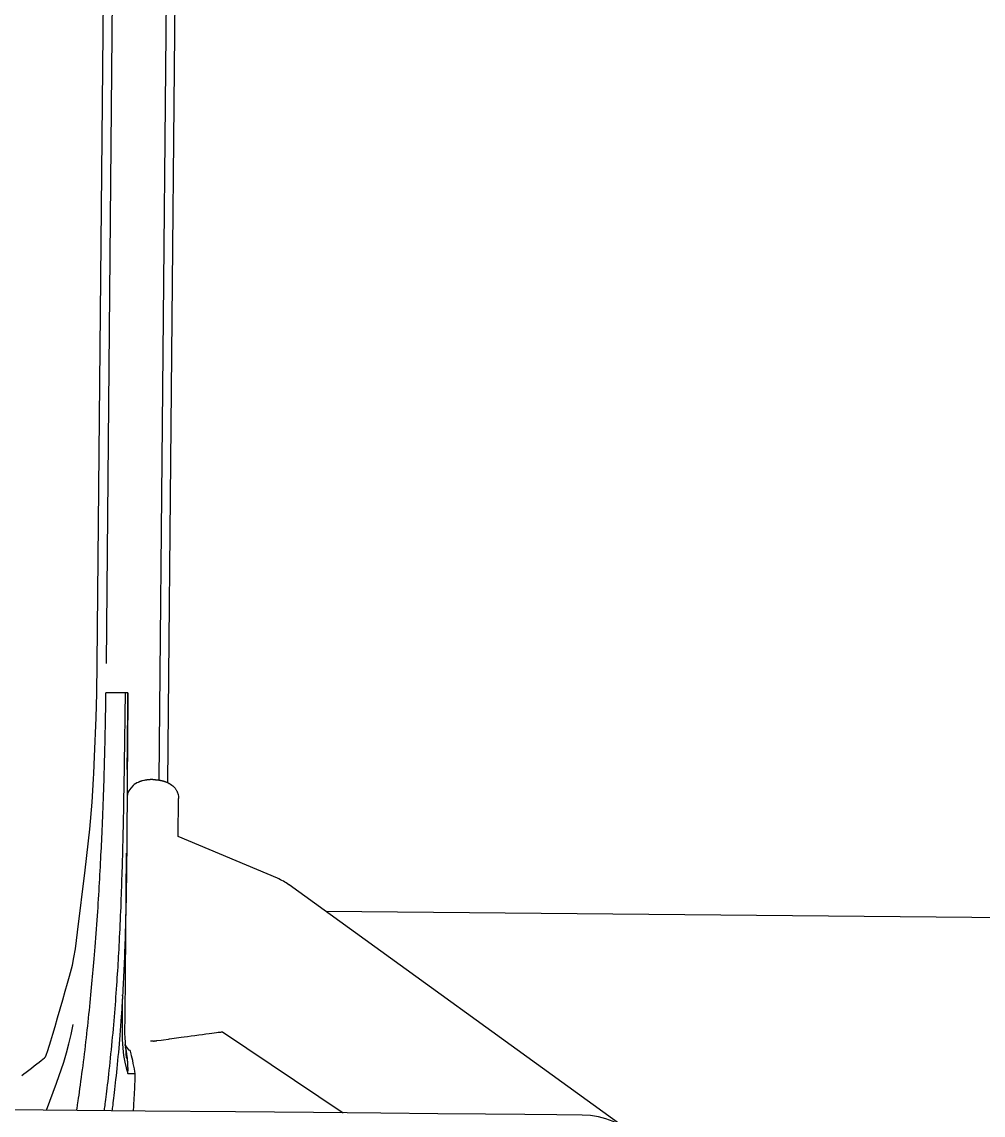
# Model space of a CAD drawing. Header units: millimetres. Extents: x -2078669 to -1085629, y -5987148 to 310365.
# Drawn here: x -1704291.9 to -1704127.8, y -2251617.7 to -2251430.9 of the extents above; entities that cross this region are included whole.
import ezdxf

# ---------------------------------------------------------------- set-up
doc = ezdxf.new("R2010")
doc.units = ezdxf.units.MM
doc.header["$LTSCALE"] = 500
for name, color, linetype, lineweight in [('D-BYP-STR8', 5, 'Continuous', 25), ('D-BYP-STRB', 5, 'Continuous', 25), ('D-BYP-STRC', 1, 'Continuous', 13)]:
    doc.layers.add(name, color=color, linetype=linetype, lineweight=lineweight)
doc.styles.add('MS ゴシック', font='MS Gothic.ttf')
doc.dimstyles.new('DIM-500-F', dxfattribs={"dimscale": 500, "dimtxt": 3.5, "dimasz": 2.5, "dimexe": 0, "dimexo": 2, "dimgap": 0.8, "dimtad": 1, "dimdec": 0, "dimzin": 0, "dimdsep": 46, "dimtxsty": 'MS ゴシック', "dimblk": 'OPEN', "dimcen": 0.1, "dimclrd": 256, "dimclre": 256, "dimclrt": 256, "dimaunit": 1, "dimadec": 4, "dimazin": 0, "dimtfac": 1, "dimtdec": 0, "dimtmove": 2, "dimatfit": 3, "dimldrblk": 'OPEN', "dimfxl": 1, "dimtolj": 1, "dimtzin": 0, "dimlwd": -1, "dimlwe": -1, "dimarcsym": 2})

# ---------------------------------------------------------------- blocks, each defined once
blk = doc.blocks.new('_Open')
at = {"color": 0, "linetype": 'ByBlock', "lineweight": -2}
for p, q in [((-1, 0.16667), (0, 0)), ((-1, -0.16667), (0, 0)), ((0, 0), (-1, 0))]:
    blk.add_line(p, q, dxfattribs=at)

msp = doc.modelspace()

# ---------------------------------------------------------------- linework, layer by layer
at = {"layer": 'D-BYP-STR8'}
msp.add_circle((-1706874.67, -2250448.98), 16000, dxfattribs=at)
at = {"layer": 'D-BYP-STRB', "linetype": 'Continuous'}
for p, q in [((-1704268.42, -2251560.45), (-1704261.12, -2250771.13)), ((-1704266.95, -2251560.89), (-1704259.95, -2250803.15)), ((-1704279.02, -2251540.51), (-1704272.82, -2250870.53)), ((-1704277.46, -2251540.52), (-1704271.26, -2250870.55)), ((-1704279.1, -2251545.59), (-1704279.01, -2251540.5)), ((-1704279.21, -2251549.78), (-1704279.1, -2251545.59)), ((-1704277.55, -2251546.52), (-1704277.54, -2251545.98)), ((-1704277.54, -2251545.98), (-1704277.53, -2251545.52)), ((-1704273.84, -2251545.55), (-1704277.53, -2251545.52)), ((-1704274.26, -2251545.55), (-1704274.26, -2251545.99)), ((-1704273.77, -2251545.55), (-1704273.89, -2251545.55)), ((-1704273.77, -2251545.55), (-1704273.84, -2251545.55)), ((-1704273.82, -2251550.07), (-1704273.77, -2251545.69)), ((-1704273.77, -2251545.61), (-1704273.78, -2251546.06)), ((-1704273.77, -2251545.55), (-1704273.77, -2251545.61)), ((-1704273.77, -2251545.58), (-1704273.77, -2251545.56)), ((-1704273.77, -2251545.56), (-1704273.77, -2251545.56)), ((-1704273.77, -2251545.56), (-1704273.77, -2251545.56)), ((-1704273.77, -2251545.56), (-1704273.77, -2251545.56)), ((-1704273.77, -2251545.56), (-1704273.77, -2251545.57)), ((-1704273.77, -2251545.57), (-1704273.77, -2251545.58)), ((-1704273.77, -2251545.6), (-1704273.77, -2251545.58)), ((-1704273.77, -2251545.58), (-1704273.77, -2251545.58)), ((-1704273.77, -2251545.58), (-1704273.77, -2251545.59)), ((-1704273.77, -2251545.59), (-1704273.77, -2251545.6)), ((-1704273.77, -2251545.65), (-1704273.77, -2251545.6)), ((-1704273.77, -2251545.6), (-1704273.77, -2251545.6)), ((-1704273.77, -2251545.6), (-1704273.77, -2251545.61)), ((-1704273.77, -2251545.66), (-1704273.77, -2251545.65)), ((-1704273.77, -2251545.65), (-1704273.77, -2251545.65)), ((-1704273.77, -2251545.67), (-1704273.77, -2251545.66)), ((-1704273.77, -2251545.68), (-1704273.77, -2251545.67)), ((-1704273.77, -2251545.67), (-1704273.77, -2251545.67)), ((-1704273.77, -2251545.69), (-1704273.77, -2251545.68)), ((-1704273.77, -2251545.68), (-1704273.77, -2251545.68)), ((-1704273.77, -2251545.69), (-1704273.77, -2251545.69)), ((-1704277.58, -2251548.53), (-1704277.57, -2251547.81)), ((-1704277.57, -2251547.81), (-1704277.55, -2251547.14)), ((-1704277.55, -2251547.14), (-1704277.55, -2251546.52)), ((-1704274.28, -2251547.12), (-1704274.29, -2251547.77)), ((-1704274.29, -2251547.77), (-1704274.29, -2251548.47)), ((-1704274.27, -2251546.52), (-1704274.28, -2251547.12)), ((-1704274.26, -2251545.99), (-1704274.27, -2251546.52)), ((-1704273.8, -2251547.85), (-1704273.81, -2251548.53)), ((-1704273.79, -2251547.2), (-1704273.8, -2251547.85)), ((-1704273.78, -2251546.06), (-1704273.79, -2251546.6)), ((-1704273.79, -2251546.6), (-1704273.79, -2251547.2)), ((-1704277.6, -2251550.02), (-1704277.59, -2251549.27)), ((-1704277.59, -2251549.27), (-1704277.58, -2251548.53)), ((-1704274.3, -2251549.18), (-1704274.31, -2251549.91)), ((-1704274.29, -2251548.47), (-1704274.3, -2251549.18)), ((-1704273.81, -2251549.23), (-1704273.82, -2251549.92)), ((-1704273.81, -2251548.53), (-1704273.81, -2251549.23)), ((-1704279.49, -2251556.39), (-1704279.21, -2251549.78)), ((-1704277.64, -2251552.2), (-1704277.63, -2251551.49)), ((-1704277.63, -2251551.49), (-1704277.62, -2251550.76)), ((-1704277.62, -2251550.76), (-1704277.6, -2251550.02)), ((-1704274.33, -2251551.33), (-1704274.34, -2251552.02)), ((-1704274.32, -2251550.63), (-1704274.33, -2251551.33)), ((-1704274.31, -2251549.91), (-1704274.32, -2251550.63)), ((-1704273.83, -2251551.22), (-1704273.84, -2251551.81)), ((-1704273.82, -2251549.92), (-1704273.83, -2251550.59)), ((-1704273.83, -2251550.59), (-1704273.83, -2251551.22)), ((-1704273.83, -2251551.24), (-1704273.82, -2251550.97)), ((-1704273.83, -2251551.55), (-1704273.83, -2251551.24)), ((-1704273.83, -2251551.9), (-1704273.83, -2251551.55)), ((-1704273.82, -2251550.15), (-1704273.82, -2251550.07)), ((-1704273.82, -2251550.26), (-1704273.82, -2251550.15)), ((-1704273.82, -2251550.39), (-1704273.82, -2251550.26)), ((-1704273.82, -2251550.55), (-1704273.82, -2251550.39)), ((-1704273.82, -2251550.74), (-1704273.82, -2251550.55)), ((-1704273.82, -2251550.97), (-1704273.82, -2251550.74)), ((-1704277.67, -2251553.59), (-1704277.66, -2251552.9)), ((-1704277.66, -2251552.9), (-1704277.64, -2251552.2)), ((-1704274.36, -2251553.35), (-1704274.37, -2251554.01)), ((-1704274.35, -2251552.69), (-1704274.36, -2251553.35)), ((-1704274.34, -2251552.02), (-1704274.35, -2251552.69)), ((-1704273.85, -2251553.29), (-1704273.86, -2251553.68)), ((-1704273.84, -2251551.81), (-1704273.85, -2251552.35)), ((-1704273.85, -2251552.35), (-1704273.85, -2251552.84)), ((-1704273.85, -2251552.84), (-1704273.85, -2251553.29)), ((-1704273.85, -2251553.5), (-1704273.84, -2251553.1)), ((-1704273.84, -2251552.7), (-1704273.83, -2251552.29)), ((-1704273.84, -2251553.1), (-1704273.84, -2251552.7)), ((-1704273.83, -2251552.29), (-1704273.83, -2251551.9)), ((-1704277.72, -2251555.64), (-1704277.71, -2251554.95)), ((-1704277.71, -2251554.95), (-1704277.69, -2251554.27)), ((-1704277.69, -2251554.27), (-1704277.67, -2251553.59)), ((-1704274.39, -2251555.31), (-1704274.4, -2251555.97)), ((-1704274.38, -2251554.66), (-1704274.39, -2251555.31)), ((-1704274.37, -2251554.01), (-1704274.38, -2251554.66)), ((-1704273.89, -2251558.64), (-1704273.86, -2251554.61)), ((-1704273.86, -2251554.52), (-1704273.87, -2251554.67)), ((-1704273.87, -2251554.67), (-1704273.87, -2251554.87)), ((-1704273.87, -2251554.87), (-1704273.87, -2251555.13)), ((-1704273.87, -2251555.13), (-1704273.87, -2251555.46)), ((-1704273.86, -2251553.68), (-1704273.86, -2251554.01)), ((-1704273.86, -2251554.01), (-1704273.86, -2251554.29)), ((-1704273.86, -2251554.29), (-1704273.86, -2251554.34)), ((-1704273.86, -2251554.31), (-1704273.86, -2251554.29)), ((-1704273.86, -2251554.29), (-1704273.86, -2251554.29)), ((-1704273.86, -2251554.32), (-1704273.86, -2251554.31)), ((-1704273.86, -2251554.33), (-1704273.86, -2251554.32)), ((-1704273.86, -2251554.35), (-1704273.86, -2251554.33)), ((-1704273.86, -2251554.34), (-1704273.86, -2251554.41)), ((-1704273.86, -2251554.36), (-1704273.86, -2251554.35)), ((-1704273.86, -2251554.38), (-1704273.86, -2251554.36)), ((-1704273.86, -2251554.4), (-1704273.86, -2251554.38)), ((-1704273.85, -2251554.41), (-1704273.86, -2251554.4)), ((-1704273.86, -2251554.41), (-1704273.86, -2251554.52)), ((-1704273.86, -2251554.61), (-1704273.86, -2251554.46)), ((-1704273.86, -2251554.57), (-1704273.85, -2251554.56)), ((-1704273.86, -2251554.58), (-1704273.86, -2251554.57)), ((-1704273.86, -2251554.59), (-1704273.86, -2251554.58)), ((-1704273.86, -2251554.58), (-1704273.86, -2251554.58)), ((-1704273.86, -2251554.6), (-1704273.86, -2251554.59)), ((-1704273.86, -2251554.61), (-1704273.86, -2251554.6)), ((-1704273.86, -2251554.6), (-1704273.86, -2251554.6)), ((-1704273.86, -2251554.61), (-1704273.86, -2251554.61)), ((-1704273.85, -2251553.88), (-1704273.85, -2251553.5)), ((-1704273.85, -2251554.22), (-1704273.85, -2251553.88)), ((-1704273.85, -2251554.51), (-1704273.85, -2251554.22)), ((-1704273.85, -2251554.43), (-1704273.85, -2251554.41)), ((-1704273.85, -2251554.45), (-1704273.85, -2251554.43)), ((-1704273.85, -2251554.46), (-1704273.85, -2251554.45)), ((-1704273.85, -2251554.48), (-1704273.85, -2251554.46)), ((-1704273.85, -2251554.49), (-1704273.85, -2251554.48)), ((-1704273.85, -2251554.5), (-1704273.85, -2251554.49)), ((-1704273.85, -2251554.51), (-1704273.85, -2251554.5)), ((-1704273.85, -2251554.52), (-1704273.85, -2251554.51)), ((-1704273.85, -2251554.51), (-1704273.85, -2251554.51)), ((-1704273.85, -2251554.53), (-1704273.85, -2251554.52)), ((-1704273.85, -2251554.52), (-1704273.85, -2251554.52)), ((-1704273.85, -2251554.54), (-1704273.85, -2251554.53)), ((-1704273.85, -2251554.55), (-1704273.85, -2251554.54)), ((-1704273.85, -2251554.56), (-1704273.85, -2251554.55)), ((-1704273.85, -2251554.55), (-1704273.85, -2251554.55)), ((-1704279.63, -2251559.3), (-1704279.49, -2251556.39)), ((-1704277.78, -2251557.72), (-1704277.76, -2251557.02)), ((-1704277.76, -2251557.02), (-1704277.74, -2251556.32)), ((-1704277.74, -2251556.32), (-1704277.72, -2251555.64)), ((-1704274.41, -2251556.64), (-1704274.42, -2251557.31)), ((-1704274.4, -2251555.97), (-1704274.41, -2251556.64)), ((-1704273.88, -2251556.97), (-1704273.89, -2251557.62)), ((-1704273.87, -2251555.88), (-1704273.88, -2251556.38)), ((-1704273.88, -2251556.38), (-1704273.88, -2251556.97)), ((-1704273.87, -2251555.46), (-1704273.87, -2251555.88)), ((-1704277.82, -2251559.16), (-1704277.8, -2251558.44)), ((-1704277.8, -2251558.44), (-1704277.78, -2251557.72)), ((-1704274.44, -2251558.69), (-1704274.45, -2251559.39)), ((-1704274.43, -2251557.99), (-1704274.44, -2251558.69)), ((-1704274.42, -2251557.31), (-1704274.43, -2251557.99)), ((-1704273.89, -2251558.32), (-1704273.9, -2251559.06)), ((-1704273.89, -2251557.62), (-1704273.89, -2251558.32)), ((-1704279.89, -2251564.24), (-1704279.67, -2251560.2)), ((-1704279.67, -2251560.2), (-1704279.63, -2251559.3)), ((-1704277.89, -2251561.39), (-1704277.86, -2251560.64)), ((-1704277.86, -2251560.64), (-1704277.84, -2251559.89)), ((-1704277.84, -2251559.89), (-1704277.82, -2251559.16)), ((-1704274.47, -2251560.82), (-1704274.48, -2251561.54)), ((-1704274.46, -2251560.1), (-1704274.47, -2251560.82)), ((-1704274.45, -2251559.39), (-1704274.46, -2251560.1)), ((-1704273.9, -2251559.83), (-1704273.91, -2251560.61)), ((-1704273.91, -2251560.61), (-1704273.91, -2251561.39)), ((-1704273.9, -2251559.06), (-1704273.9, -2251559.83)), ((-1704272.05, -2251560.83), (-1704272.24, -2251560.93)), ((-1704272, -2251560.8), (-1704272.05, -2251560.83)), ((-1704271.95, -2251560.78), (-1704272, -2251560.8)), ((-1704271.91, -2251560.77), (-1704271.95, -2251560.78)), ((-1704271.87, -2251560.75), (-1704271.91, -2251560.77)), ((-1704271.83, -2251560.73), (-1704271.87, -2251560.75)), ((-1704271.79, -2251560.72), (-1704271.83, -2251560.73)), ((-1704271.75, -2251560.71), (-1704271.79, -2251560.72)), ((-1704271.7, -2251560.69), (-1704271.75, -2251560.71)), ((-1704271.65, -2251560.68), (-1704271.7, -2251560.69)), ((-1704271.6, -2251560.66), (-1704271.65, -2251560.68)), ((-1704271.55, -2251560.64), (-1704271.6, -2251560.66)), ((-1704271.49, -2251560.63), (-1704271.55, -2251560.64)), ((-1704271.44, -2251560.61), (-1704271.49, -2251560.63)), ((-1704271.39, -2251560.59), (-1704271.44, -2251560.61)), ((-1704271.34, -2251560.58), (-1704271.39, -2251560.59)), ((-1704271.29, -2251560.57), (-1704271.34, -2251560.58)), ((-1704271.08, -2251560.52), (-1704271.29, -2251560.57)), ((-1704271.07, -2251560.51), (-1704271.08, -2251560.52)), ((-1704271.03, -2251560.5), (-1704271.07, -2251560.51)), ((-1704270.82, -2251560.46), (-1704271.03, -2251560.5)), ((-1704270.78, -2251560.46), (-1704270.82, -2251560.46)), ((-1704270.75, -2251560.45), (-1704270.78, -2251560.46)), ((-1704270.71, -2251560.45), (-1704270.75, -2251560.45)), ((-1704270.67, -2251560.44), (-1704270.71, -2251560.45)), ((-1704270.64, -2251560.44), (-1704270.67, -2251560.44)), ((-1704270.6, -2251560.43), (-1704270.64, -2251560.44)), ((-1704270.57, -2251560.43), (-1704270.6, -2251560.43)), ((-1704270.54, -2251560.42), (-1704270.57, -2251560.43)), ((-1704270.42, -2251560.41), (-1704270.54, -2251560.42)), ((-1704270.39, -2251560.4), (-1704270.42, -2251560.41)), ((-1704270.38, -2251560.4), (-1704270.39, -2251560.4)), ((-1704270.23, -2251560.39), (-1704270.38, -2251560.4)), ((-1704270.2, -2251560.39), (-1704270.23, -2251560.39)), ((-1704270.15, -2251560.38), (-1704270.2, -2251560.39)), ((-1704270.11, -2251560.38), (-1704270.15, -2251560.38)), ((-1704270.06, -2251560.38), (-1704270.11, -2251560.38)), ((-1704270.01, -2251560.37), (-1704270.06, -2251560.38)), ((-1704269.97, -2251560.37), (-1704270.01, -2251560.37)), ((-1704269.93, -2251560.37), (-1704269.97, -2251560.37)), ((-1704269.89, -2251560.37), (-1704269.93, -2251560.37)), ((-1704269.85, -2251560.37), (-1704269.89, -2251560.37)), ((-1704269.83, -2251560.36), (-1704269.85, -2251560.37)), ((-1704269.8, -2251560.36), (-1704269.83, -2251560.36)), ((-1704269.78, -2251560.36), (-1704269.8, -2251560.36)), ((-1704269.76, -2251560.36), (-1704269.78, -2251560.36)), ((-1704269.74, -2251560.36), (-1704269.76, -2251560.36)), ((-1704269.72, -2251560.36), (-1704269.74, -2251560.36)), ((-1704269.7, -2251560.36), (-1704269.72, -2251560.36)), ((-1704269.68, -2251560.36), (-1704269.7, -2251560.36)), ((-1704269.65, -2251560.36), (-1704269.68, -2251560.36)), ((-1704269.63, -2251560.36), (-1704269.65, -2251560.36)), ((-1704269.6, -2251560.36), (-1704269.63, -2251560.36)), ((-1704269.57, -2251560.36), (-1704269.6, -2251560.36)), ((-1704269.55, -2251560.36), (-1704269.57, -2251560.36)), ((-1704269.53, -2251560.36), (-1704269.55, -2251560.36)), ((-1704269.51, -2251560.36), (-1704269.53, -2251560.36)), ((-1704269.51, -2251560.36), (-1704269.49, -2251560.36)), ((-1704269.49, -2251560.36), (-1704269.47, -2251560.36)), ((-1704269.47, -2251560.36), (-1704269.45, -2251560.36)), ((-1704269.45, -2251560.36), (-1704269.42, -2251560.36)), ((-1704269.42, -2251560.36), (-1704269.39, -2251560.36)), ((-1704269.39, -2251560.36), (-1704269.37, -2251560.36)), ((-1704269.37, -2251560.36), (-1704269.34, -2251560.37)), ((-1704269.34, -2251560.37), (-1704269.32, -2251560.37)), ((-1704269.32, -2251560.37), (-1704269.3, -2251560.37)), ((-1704269.3, -2251560.37), (-1704269.28, -2251560.37)), ((-1704269.28, -2251560.37), (-1704269.26, -2251560.37)), ((-1704269.26, -2251560.37), (-1704269.24, -2251560.37)), ((-1704269.24, -2251560.37), (-1704269.22, -2251560.37)), ((-1704269.22, -2251560.37), (-1704269.19, -2251560.37)), ((-1704269.19, -2251560.37), (-1704269.17, -2251560.37)), ((-1704269.17, -2251560.37), (-1704269.13, -2251560.37)), ((-1704269.13, -2251560.37), (-1704269.09, -2251560.38)), ((-1704269.09, -2251560.38), (-1704269.05, -2251560.38)), ((-1704269.05, -2251560.38), (-1704269.01, -2251560.38)), ((-1704269.01, -2251560.38), (-1704268.96, -2251560.39)), ((-1704268.96, -2251560.39), (-1704268.91, -2251560.39)), ((-1704268.91, -2251560.39), (-1704268.87, -2251560.4)), ((-1704268.87, -2251560.4), (-1704268.82, -2251560.4)), ((-1704268.82, -2251560.4), (-1704268.79, -2251560.4)), ((-1704268.79, -2251560.4), (-1704268.65, -2251560.42)), ((-1704268.65, -2251560.42), (-1704268.63, -2251560.42)), ((-1704268.63, -2251560.42), (-1704268.6, -2251560.42)), ((-1704268.6, -2251560.42), (-1704268.48, -2251560.44)), ((-1704268.48, -2251560.44), (-1704268.45, -2251560.45)), ((-1704268.45, -2251560.45), (-1704268.41, -2251560.45)), ((-1704268.41, -2251560.45), (-1704268.38, -2251560.46)), ((-1704268.38, -2251560.46), (-1704268.34, -2251560.46)), ((-1704268.34, -2251560.46), (-1704268.3, -2251560.47)), ((-1704268.3, -2251560.47), (-1704268.27, -2251560.48)), ((-1704268.27, -2251560.48), (-1704268.23, -2251560.48)), ((-1704268.23, -2251560.48), (-1704268.2, -2251560.49)), ((-1704268.2, -2251560.49), (-1704268.09, -2251560.51)), ((-1704268.09, -2251560.51), (-1704268.08, -2251560.51)), ((-1704268.08, -2251560.51), (-1704268.06, -2251560.52)), ((-1704268.06, -2251560.52), (-1704267.96, -2251560.54)), ((-1704267.96, -2251560.54), (-1704267.93, -2251560.55)), ((-1704267.93, -2251560.55), (-1704267.9, -2251560.55)), ((-1704267.9, -2251560.55), (-1704267.87, -2251560.56)), ((-1704267.87, -2251560.56), (-1704267.84, -2251560.57)), ((-1704267.84, -2251560.57), (-1704267.81, -2251560.58)), ((-1704267.81, -2251560.58), (-1704267.78, -2251560.59)), ((-1704267.78, -2251560.59), (-1704267.75, -2251560.59)), ((-1704267.75, -2251560.59), (-1704267.73, -2251560.6)), ((-1704267.73, -2251560.6), (-1704267.63, -2251560.63)), ((-1704267.63, -2251560.63), (-1704267.62, -2251560.63)), ((-1704267.62, -2251560.63), (-1704267.61, -2251560.64)), ((-1704267.61, -2251560.64), (-1704267.52, -2251560.66)), ((-1704267.52, -2251560.66), (-1704267.5, -2251560.67)), ((-1704267.5, -2251560.67), (-1704267.48, -2251560.68)), ((-1704267.48, -2251560.68), (-1704267.45, -2251560.69)), ((-1704267.45, -2251560.69), (-1704267.43, -2251560.69)), ((-1704267.43, -2251560.69), (-1704267.4, -2251560.7)), ((-1704267.4, -2251560.7), (-1704267.38, -2251560.71)), ((-1704267.38, -2251560.71), (-1704267.35, -2251560.72)), ((-1704267.35, -2251560.72), (-1704267.32, -2251560.73)), ((-1704267.32, -2251560.73), (-1704267.2, -2251560.78)), ((-1704267.2, -2251560.78), (-1704267.15, -2251560.8)), ((-1704267.15, -2251560.8), (-1704267.13, -2251560.81)), ((-1704267.13, -2251560.81), (-1704266.98, -2251560.88)), ((-1704266.98, -2251560.88), (-1704266.74, -2251561)), ((-1704277.94, -2251562.93), (-1704277.91, -2251562.15)), ((-1704277.91, -2251562.15), (-1704277.89, -2251561.39)), ((-1704274.5, -2251562.28), (-1704274.51, -2251563.03)), ((-1704274.48, -2251561.54), (-1704274.5, -2251562.28)), ((-1704273.91, -2251561.39), (-1704273.93, -2251564.76)), ((-1704273.78, -2251562.55), (-1704273.85, -2251562.83)), ((-1704273.63, -2251562.27), (-1704273.78, -2251562.55)), ((-1704273.31, -2251561.83), (-1704273.63, -2251562.27)), ((-1704272.88, -2251561.34), (-1704273.31, -2251561.83)), ((-1704272.7, -2251561.18), (-1704272.88, -2251561.34)), ((-1704272.55, -2251561.09), (-1704272.7, -2251561.18)), ((-1704272.5, -2251561.07), (-1704272.55, -2251561.09)), ((-1704272.24, -2251560.93), (-1704272.5, -2251561.07)), ((-1704266.74, -2251561), (-1704266.68, -2251561.04)), ((-1704266.68, -2251561.04), (-1704266.66, -2251561.04)), ((-1704266.66, -2251561.04), (-1704266.53, -2251561.12)), ((-1704266.53, -2251561.12), (-1704266.49, -2251561.15)), ((-1704266.49, -2251561.15), (-1704266.27, -2251561.31)), ((-1704266.27, -2251561.31), (-1704266.25, -2251561.32)), ((-1704266.25, -2251561.32), (-1704266.16, -2251561.4)), ((-1704266.16, -2251561.4), (-1704266.12, -2251561.44)), ((-1704266.12, -2251561.44), (-1704266.07, -2251561.49)), ((-1704266.07, -2251561.49), (-1704266.01, -2251561.55)), ((-1704266.01, -2251561.55), (-1704265.96, -2251561.61)), ((-1704265.96, -2251561.61), (-1704265.9, -2251561.67)), ((-1704265.9, -2251561.67), (-1704265.84, -2251561.73)), ((-1704265.84, -2251561.73), (-1704265.79, -2251561.79)), ((-1704265.79, -2251561.79), (-1704265.74, -2251561.84)), ((-1704265.74, -2251561.84), (-1704265.59, -2251562.05)), ((-1704265.59, -2251562.05), (-1704265.57, -2251562.08)), ((-1704265.57, -2251562.08), (-1704265.54, -2251562.12)), ((-1704265.54, -2251562.12), (-1704265.42, -2251562.34)), ((-1704265.42, -2251562.34), (-1704265.4, -2251562.41)), ((-1704265.4, -2251562.41), (-1704265.37, -2251562.48)), ((-1704265.37, -2251562.48), (-1704265.34, -2251562.56)), ((-1704265.34, -2251562.56), (-1704265.31, -2251562.64)), ((-1704265.31, -2251562.64), (-1704265.28, -2251562.72)), ((-1704265.28, -2251562.72), (-1704265.26, -2251562.79)), ((-1704265.26, -2251562.79), (-1704265.23, -2251562.87)), ((-1704280.31, -2251568.8), (-1704279.89, -2251564.24)), ((-1704278.03, -2251565.26), (-1704278, -2251564.49)), ((-1704278, -2251564.49), (-1704277.97, -2251563.71)), ((-1704277.97, -2251563.71), (-1704277.94, -2251562.93)), ((-1704274.54, -2251564.51), (-1704274.55, -2251565.24)), ((-1704274.52, -2251563.77), (-1704274.54, -2251564.51)), ((-1704274.51, -2251563.03), (-1704274.52, -2251563.77)), ((-1704273.89, -2251563.06), (-1704273.9, -2251563.07)), ((-1704273.88, -2251563.02), (-1704273.89, -2251563.04)), ((-1704273.89, -2251563.04), (-1704273.89, -2251563.06)), ((-1704273.87, -2251562.96), (-1704273.88, -2251562.99)), ((-1704273.88, -2251562.99), (-1704273.88, -2251563.02)), ((-1704273.86, -2251562.93), (-1704273.87, -2251562.96)), ((-1704273.85, -2251562.85), (-1704273.86, -2251562.89)), ((-1704273.86, -2251562.89), (-1704273.86, -2251562.93)), ((-1704273.85, -2251562.83), (-1704273.85, -2251562.85)), ((-1704265.23, -2251562.87), (-1704265.21, -2251562.93)), ((-1704265.21, -2251562.93), (-1704265.16, -2251563.24)), ((-1704265.2, -2251570.1), (-1704265.14, -2251563.59)), ((-1704265.16, -2251563.24), (-1704265.16, -2251563.25)), ((-1704265.16, -2251563.25), (-1704265.16, -2251563.29)), ((-1704265.16, -2251563.29), (-1704265.15, -2251563.34)), ((-1704265.15, -2251563.34), (-1704265.15, -2251563.39)), ((-1704265.15, -2251563.39), (-1704265.15, -2251563.43)), ((-1704265.15, -2251563.43), (-1704265.15, -2251563.48)), ((-1704265.15, -2251563.48), (-1704265.14, -2251563.52)), ((-1704265.14, -2251563.52), (-1704265.14, -2251563.56)), ((-1704265.14, -2251563.56), (-1704265.14, -2251563.59)), ((-1704278.09, -2251566.78), (-1704278.06, -2251566.03)), ((-1704278.06, -2251566.03), (-1704278.03, -2251565.26)), ((-1704274.56, -2251565.96), (-1704274.58, -2251566.65)), ((-1704274.55, -2251565.24), (-1704274.56, -2251565.96)), ((-1704273.93, -2251564.76), (-1704273.95, -2251567.12)), ((-1704278.17, -2251568.9), (-1704278.14, -2251568.22)), ((-1704278.14, -2251568.22), (-1704278.11, -2251567.51)), ((-1704278.11, -2251567.51), (-1704278.09, -2251566.78)), ((-1704274.61, -2251567.97), (-1704274.62, -2251568.6)), ((-1704274.59, -2251567.33), (-1704274.61, -2251567.97)), ((-1704274.58, -2251566.65), (-1704274.59, -2251567.33)), ((-1704273.95, -2251567.74), (-1704273.96, -2251568.36)), ((-1704273.96, -2251568.36), (-1704273.96, -2251568.95)), ((-1704273.95, -2251567.12), (-1704273.95, -2251567.74)), ((-1704281.1, -2251575.83), (-1704280.31, -2251568.8)), ((-1704278.26, -2251570.81), (-1704278.23, -2251570.18)), ((-1704278.23, -2251570.18), (-1704278.2, -2251569.55)), ((-1704278.2, -2251569.55), (-1704278.17, -2251568.9)), ((-1704274.65, -2251569.8), (-1704274.66, -2251570.38)), ((-1704274.63, -2251569.2), (-1704274.65, -2251569.8)), ((-1704274.62, -2251568.6), (-1704274.63, -2251569.2)), ((-1704273.96, -2251569.54), (-1704273.97, -2251570.13)), ((-1704273.97, -2251570.13), (-1704273.97, -2251570.71)), ((-1704273.96, -2251568.95), (-1704273.96, -2251569.54)), ((-1704248.26, -2251577.22), (-1704265.2, -2251570.1)), ((-1704278.35, -2251572.65), (-1704278.32, -2251572.03)), ((-1704278.32, -2251572.03), (-1704278.29, -2251571.42)), ((-1704278.29, -2251571.42), (-1704278.26, -2251570.81)), ((-1704274.69, -2251571.56), (-1704274.7, -2251572.16)), ((-1704274.67, -2251570.97), (-1704274.69, -2251571.56)), ((-1704274.66, -2251570.38), (-1704274.67, -2251570.97)), ((-1704273.98, -2251571.9), (-1704273.99, -2251572.51)), ((-1704273.97, -2251570.71), (-1704273.98, -2251571.3)), ((-1704273.98, -2251571.3), (-1704273.98, -2251571.9)), ((-1704278.44, -2251574.57), (-1704278.41, -2251573.92)), ((-1704278.41, -2251573.92), (-1704278.38, -2251573.28)), ((-1704278.38, -2251573.28), (-1704278.35, -2251572.65)), ((-1704274.73, -2251573.4), (-1704274.75, -2251574.04)), ((-1704274.72, -2251572.77), (-1704274.73, -2251573.4)), ((-1704274.7, -2251572.16), (-1704274.72, -2251572.77)), ((-1704274.28, -2251600.69), (-1704274.03, -2251572.92)), ((-1704274, -2251573.77), (-1704274.01, -2251574.41)), ((-1704273.99, -2251573.14), (-1704274, -2251573.77)), ((-1704273.99, -2251572.51), (-1704273.99, -2251573.14)), ((-1704282.39, -2251586.44), (-1704281.1, -2251575.83)), ((-1704278.52, -2251575.92), (-1704278.48, -2251575.24)), ((-1704278.48, -2251575.24), (-1704278.44, -2251574.57)), ((-1704274.79, -2251575.35), (-1704274.81, -2251576.01)), ((-1704274.77, -2251574.69), (-1704274.79, -2251575.35)), ((-1704274.75, -2251574.04), (-1704274.77, -2251574.69)), ((-1704274.02, -2251575.72), (-1704274.03, -2251576.38)), ((-1704274.01, -2251575.06), (-1704274.02, -2251575.72)), ((-1704274.01, -2251574.41), (-1704274.01, -2251575.06)), ((-1704278.63, -2251577.98), (-1704278.59, -2251577.29)), ((-1704278.59, -2251577.29), (-1704278.55, -2251576.6)), ((-1704278.55, -2251576.6), (-1704278.52, -2251575.92)), ((-1704274.85, -2251577.35), (-1704274.87, -2251578.02)), ((-1704274.83, -2251576.68), (-1704274.85, -2251577.35)), ((-1704274.81, -2251576.01), (-1704274.83, -2251576.68)), ((-1704274.05, -2251577.71), (-1704274.06, -2251578.37)), ((-1704274.04, -2251577.04), (-1704274.05, -2251577.71)), ((-1704274.03, -2251576.38), (-1704274.04, -2251577.04)), ((-1704278.76, -2251580.07), (-1704278.71, -2251579.37)), ((-1704278.71, -2251579.37), (-1704278.67, -2251578.68)), ((-1704278.67, -2251578.68), (-1704278.63, -2251577.98)), ((-1704274.92, -2251579.37), (-1704274.94, -2251580.05)), ((-1704274.89, -2251578.69), (-1704274.92, -2251579.37)), ((-1704274.87, -2251578.02), (-1704274.89, -2251578.69)), ((-1704274.07, -2251579.05), (-1704274.08, -2251579.72)), ((-1704274.06, -2251578.37), (-1704274.07, -2251579.05)), ((-1704188.35, -2251620.26), (-1704246.27, -2251578.33)), ((-1704278.85, -2251581.47), (-1704278.8, -2251580.77)), ((-1704278.8, -2251580.77), (-1704278.76, -2251580.07)), ((-1704274.99, -2251581.44), (-1704275.02, -2251582.15)), ((-1704274.97, -2251580.74), (-1704274.99, -2251581.44)), ((-1704274.94, -2251580.05), (-1704274.97, -2251580.74)), ((-1704274.1, -2251581.1), (-1704274.12, -2251581.81)), ((-1704274.09, -2251580.41), (-1704274.1, -2251581.1)), ((-1704274.08, -2251579.72), (-1704274.09, -2251580.41)), ((-1704278.99, -2251583.63), (-1704278.94, -2251582.9)), ((-1704278.94, -2251582.9), (-1704278.89, -2251582.19)), ((-1704278.89, -2251582.19), (-1704278.85, -2251581.47)), ((-1704275.05, -2251582.87), (-1704275.08, -2251583.6)), ((-1704275.02, -2251582.15), (-1704275.05, -2251582.87)), ((-1704274.15, -2251583.25), (-1704274.17, -2251583.99)), ((-1704274.13, -2251582.52), (-1704274.15, -2251583.25)), ((-1704274.12, -2251581.81), (-1704274.13, -2251582.52)), ((-1703941.49, -2251585.63), (-1704240.01, -2251582.87)), ((-1704279.15, -2251585.89), (-1704279.09, -2251585.13)), ((-1704279.09, -2251585.13), (-1704279.04, -2251584.38)), ((-1704279.04, -2251584.38), (-1704278.99, -2251583.63)), ((-1704275.15, -2251585.09), (-1704275.18, -2251585.84)), ((-1704275.11, -2251584.35), (-1704275.15, -2251585.09)), ((-1704275.08, -2251583.6), (-1704275.11, -2251584.35)), ((-1704274.19, -2251584.73), (-1704274.21, -2251585.47)), ((-1704274.17, -2251583.99), (-1704274.19, -2251584.73)), ((-1704282.75, -2251589.25), (-1704282.39, -2251586.44)), ((-1704279.26, -2251587.41), (-1704279.21, -2251586.65)), ((-1704279.21, -2251586.65), (-1704279.15, -2251585.89)), ((-1704275.22, -2251586.58), (-1704275.25, -2251587.3)), ((-1704275.18, -2251585.84), (-1704275.22, -2251586.58)), ((-1704274.25, -2251586.93), (-1704274.27, -2251587.64)), ((-1704274.23, -2251586.2), (-1704274.25, -2251586.93)), ((-1704274.21, -2251585.47), (-1704274.23, -2251586.2)), ((-1704279.44, -2251589.62), (-1704279.38, -2251588.9)), ((-1704279.38, -2251588.9), (-1704279.32, -2251588.16)), ((-1704279.32, -2251588.16), (-1704279.26, -2251587.41)), ((-1704275.32, -2251588.69), (-1704275.35, -2251589.35)), ((-1704275.29, -2251588.01), (-1704275.32, -2251588.69)), ((-1704275.25, -2251587.3), (-1704275.29, -2251588.01)), ((-1704274.29, -2251588.32), (-1704274.31, -2251588.99)), ((-1704274.27, -2251587.64), (-1704274.29, -2251588.32)), ((-1704283.27, -2251592.07), (-1704282.99, -2251590.76)), ((-1704282.99, -2251590.76), (-1704282.75, -2251589.25)), ((-1704279.55, -2251590.98), (-1704279.49, -2251590.31)), ((-1704279.49, -2251590.31), (-1704279.44, -2251589.62)), ((-1704275.42, -2251590.6), (-1704275.46, -2251591.2)), ((-1704275.39, -2251589.98), (-1704275.42, -2251590.6)), ((-1704275.35, -2251589.35), (-1704275.39, -2251589.98)), ((-1704274.36, -2251590.25), (-1704274.38, -2251590.86)), ((-1704274.34, -2251589.63), (-1704274.36, -2251590.25)), ((-1704274.31, -2251588.99), (-1704274.34, -2251589.63)), ((-1704283.76, -2251593.92), (-1704283.27, -2251592.07)), ((-1704279.7, -2251592.85), (-1704279.65, -2251592.24)), ((-1704279.65, -2251592.24), (-1704279.6, -2251591.62)), ((-1704279.6, -2251591.62), (-1704279.55, -2251590.98)), ((-1704275.53, -2251592.39), (-1704275.57, -2251592.99)), ((-1704275.49, -2251591.8), (-1704275.53, -2251592.39)), ((-1704275.46, -2251591.2), (-1704275.49, -2251591.8)), ((-1704274.46, -2251592.63), (-1704274.49, -2251593.22)), ((-1704274.43, -2251592.05), (-1704274.46, -2251592.63)), ((-1704274.41, -2251591.46), (-1704274.43, -2251592.05)), ((-1704274.38, -2251590.86), (-1704274.41, -2251591.46)), ((-1704284.1, -2251595.12), (-1704283.76, -2251593.92)), ((-1704279.86, -2251594.64), (-1704279.81, -2251594.04)), ((-1704279.81, -2251594.04), (-1704279.76, -2251593.44)), ((-1704279.76, -2251593.44), (-1704279.7, -2251592.85)), ((-1704275.65, -2251594.22), (-1704275.69, -2251594.86)), ((-1704275.61, -2251593.6), (-1704275.65, -2251594.22)), ((-1704275.57, -2251592.99), (-1704275.61, -2251593.6)), ((-1704274.54, -2251594.38), (-1704274.57, -2251594.94)), ((-1704274.51, -2251593.8), (-1704274.54, -2251594.38)), ((-1704274.49, -2251593.22), (-1704274.51, -2251593.8)), ((-1704284.48, -2251596.49), (-1704284.1, -2251595.12)), ((-1704280.04, -2251596.5), (-1704279.98, -2251595.87)), ((-1704279.98, -2251595.87), (-1704279.92, -2251595.25)), ((-1704279.92, -2251595.25), (-1704279.86, -2251594.64)), ((-1704275.78, -2251596.16), (-1704275.83, -2251596.83)), ((-1704275.73, -2251595.5), (-1704275.78, -2251596.16)), ((-1704275.69, -2251594.86), (-1704275.73, -2251595.5)), ((-1704274.63, -2251595.98), (-1704274.65, -2251596.43)), ((-1704274.6, -2251595.48), (-1704274.63, -2251595.98)), ((-1704274.57, -2251594.94), (-1704274.6, -2251595.48)), ((-1704285.35, -2251599.52), (-1704284.91, -2251597.98)), ((-1704284.91, -2251597.98), (-1704284.48, -2251596.49)), ((-1704280.23, -2251598.45), (-1704280.17, -2251597.79)), ((-1704280.17, -2251597.79), (-1704280.1, -2251597.14)), ((-1704280.1, -2251597.14), (-1704280.04, -2251596.5)), ((-1704275.93, -2251598.17), (-1704275.98, -2251598.85)), ((-1704275.88, -2251597.5), (-1704275.93, -2251598.17)), ((-1704275.83, -2251596.83), (-1704275.88, -2251597.5)), ((-1704274.74, -2251598.08), (-1704274.77, -2251598.47)), ((-1704274.72, -2251597.21), (-1704274.75, -2251598.36)), ((-1704274.73, -2251597.78), (-1704274.74, -2251598.08)), ((-1704274.71, -2251597.55), (-1704274.73, -2251597.78)), ((-1704274.71, -2251597.1), (-1704274.72, -2251597.21)), ((-1704274.7, -2251597.29), (-1704274.71, -2251597.1)), ((-1704274.7, -2251597.39), (-1704274.71, -2251597.55)), ((-1704274.69, -2251597.22), (-1704274.7, -2251597.22)), ((-1704274.7, -2251597.22), (-1704274.7, -2251597.23)), ((-1704274.69, -2251597.22), (-1704274.7, -2251597.28)), ((-1704274.7, -2251597.23), (-1704274.7, -2251597.24)), ((-1704274.7, -2251597.24), (-1704274.7, -2251597.25)), ((-1704274.7, -2251597.25), (-1704274.7, -2251597.26)), ((-1704274.7, -2251597.26), (-1704274.7, -2251597.27)), ((-1704274.7, -2251597.27), (-1704274.7, -2251597.28)), ((-1704274.7, -2251597.28), (-1704274.7, -2251597.28)), ((-1704274.7, -2251597.28), (-1704274.7, -2251597.29)), ((-1704274.7, -2251597.28), (-1704274.7, -2251597.39)), ((-1704274.67, -2251596.83), (-1704274.69, -2251597.16)), ((-1704274.69, -2251597.16), (-1704274.69, -2251597.17)), ((-1704274.69, -2251597.16), (-1704274.69, -2251597.18)), ((-1704274.69, -2251597.17), (-1704274.69, -2251597.17)), ((-1704274.69, -2251597.17), (-1704274.69, -2251597.18)), ((-1704274.69, -2251597.18), (-1704274.69, -2251597.19)), ((-1704274.69, -2251597.18), (-1704274.69, -2251597.22)), ((-1704274.69, -2251597.19), (-1704274.69, -2251597.2)), ((-1704274.69, -2251597.2), (-1704274.69, -2251597.21)), ((-1704274.69, -2251597.21), (-1704274.69, -2251597.22)), ((-1704274.65, -2251596.43), (-1704274.67, -2251596.83)), ((-1704285.79, -2251601.06), (-1704285.35, -2251599.52)), ((-1704280.43, -2251600.45), (-1704280.36, -2251599.78)), ((-1704280.36, -2251599.78), (-1704280.3, -2251599.12)), ((-1704280.3, -2251599.12), (-1704280.23, -2251598.45)), ((-1704276.03, -2251599.53), (-1704276.09, -2251600.2)), ((-1704275.98, -2251598.85), (-1704276.03, -2251599.53)), ((-1704274.84, -2251599.54), (-1704274.88, -2251600.19)), ((-1704274.8, -2251598.96), (-1704274.84, -2251599.54)), ((-1704274.77, -2251598.47), (-1704274.8, -2251598.96)), ((-1704274.75, -2251598.36), (-1704274.78, -2251602.94)), ((-1704286.21, -2251602.52), (-1704285.79, -2251601.06)), ((-1704280.65, -2251602.46), (-1704280.58, -2251601.79)), ((-1704280.58, -2251601.79), (-1704280.5, -2251601.12)), ((-1704280.5, -2251601.12), (-1704280.43, -2251600.45)), ((-1704276.2, -2251601.57), (-1704276.26, -2251602.26)), ((-1704276.14, -2251600.89), (-1704276.2, -2251601.57)), ((-1704276.09, -2251600.2), (-1704276.14, -2251600.89)), ((-1704274.99, -2251601.65), (-1704275.04, -2251602.43)), ((-1704274.93, -2251600.9), (-1704274.99, -2251601.65)), ((-1704274.88, -2251600.19), (-1704274.93, -2251600.9)), ((-1704274.31, -2251603.57), (-1704274.28, -2251600.69)), ((-1704286.93, -2251605), (-1704286.59, -2251603.86)), ((-1704286.59, -2251603.86), (-1704286.21, -2251602.52)), ((-1704283.48, -2251603.89), (-1704283.12, -2251602.19)), ((-1704280.87, -2251604.47), (-1704280.8, -2251603.8)), ((-1704280.8, -2251603.8), (-1704280.72, -2251603.13)), ((-1704280.72, -2251603.13), (-1704280.65, -2251602.46)), ((-1704276.38, -2251603.65), (-1704276.45, -2251604.35)), ((-1704276.32, -2251602.95), (-1704276.38, -2251603.65)), ((-1704276.26, -2251602.26), (-1704276.32, -2251602.95)), ((-1704275.1, -2251603.22), (-1704275.16, -2251604)), ((-1704275.04, -2251602.43), (-1704275.1, -2251603.22)), ((-1704274.78, -2251602.94), (-1704274.74, -2251604.77)), ((-1704274.29, -2251603.88), (-1704274.31, -2251603.57)), ((-1704274.27, -2251604.24), (-1704274.29, -2251603.88)), ((-1704261.06, -2251603.89), (-1704260.46, -2251603.81)), ((-1704260.46, -2251603.81), (-1704259.91, -2251603.74)), ((-1704259.91, -2251603.74), (-1704259.44, -2251603.67)), ((-1704259.44, -2251603.67), (-1704259.03, -2251603.62)), ((-1704259.03, -2251603.62), (-1704258.68, -2251603.57)), ((-1704258.68, -2251603.57), (-1704258.38, -2251603.53)), ((-1704258.38, -2251603.53), (-1704258.14, -2251603.5)), ((-1704258.14, -2251603.5), (-1704257.94, -2251603.48)), ((-1704257.94, -2251603.48), (-1704257.78, -2251603.46)), ((-1704257.78, -2251603.46), (-1704257.65, -2251603.44)), ((-1704257.65, -2251603.44), (-1704237.01, -2251617.3)), ((-1704287.43, -2251606.64), (-1704286.93, -2251605)), ((-1704284.29, -2251607.05), (-1704283.86, -2251605.47)), ((-1704283.86, -2251605.47), (-1704283.48, -2251603.89)), ((-1704281.03, -2251605.83), (-1704280.95, -2251605.15)), ((-1704280.95, -2251605.15), (-1704280.87, -2251604.47)), ((-1704276.52, -2251605.06), (-1704276.58, -2251605.78)), ((-1704276.45, -2251604.35), (-1704276.52, -2251605.06)), ((-1704275.29, -2251605.52), (-1704275.35, -2251606.25)), ((-1704275.22, -2251604.77), (-1704275.29, -2251605.52)), ((-1704275.16, -2251604), (-1704275.22, -2251604.77)), ((-1704274.74, -2251604.77), (-1704274.65, -2251606.26)), ((-1704273.85, -2251606.24), (-1704274.29, -2251605.6)), ((-1704274.24, -2251604.64), (-1704274.27, -2251604.24)), ((-1704274.22, -2251605.06), (-1704274.24, -2251604.64)), ((-1704274.19, -2251605.48), (-1704274.22, -2251605.06)), ((-1704274.16, -2251605.89), (-1704274.19, -2251605.48)), ((-1704269.9, -2251605.06), (-1704269.92, -2251605.06)), ((-1704269.88, -2251605.06), (-1704269.9, -2251605.06)), ((-1704269.85, -2251605.06), (-1704269.88, -2251605.06)), ((-1704269.81, -2251605.06), (-1704269.85, -2251605.06)), ((-1704269.78, -2251605.06), (-1704269.81, -2251605.06)), ((-1704269.74, -2251605.06), (-1704269.78, -2251605.06)), ((-1704269.7, -2251605.06), (-1704269.74, -2251605.06)), ((-1704269.66, -2251605.05), (-1704269.7, -2251605.06)), ((-1704269.62, -2251605.05), (-1704269.66, -2251605.05)), ((-1704269.58, -2251605.05), (-1704269.62, -2251605.05)), ((-1704269.54, -2251605.04), (-1704269.58, -2251605.05)), ((-1704269.51, -2251605.04), (-1704269.54, -2251605.04)), ((-1704269.47, -2251605.04), (-1704269.51, -2251605.04)), ((-1704269.44, -2251605.03), (-1704269.47, -2251605.04)), ((-1704269.41, -2251605.03), (-1704269.44, -2251605.03)), ((-1704269.39, -2251605.03), (-1704269.41, -2251605.03)), ((-1704269.39, -2251605.03), (-1704269.38, -2251605.03)), ((-1704269.38, -2251605.03), (-1704269.37, -2251605.02)), ((-1704269.37, -2251605.02), (-1704269.37, -2251605.02)), ((-1704269.37, -2251605.02), (-1704269.36, -2251605.02)), ((-1704269.36, -2251605.02), (-1704269.35, -2251605.02)), ((-1704269.35, -2251605.02), (-1704269.34, -2251605.02)), ((-1704269.34, -2251605.02), (-1704269.33, -2251605.02)), ((-1704269.33, -2251605.02), (-1704269.31, -2251605.02)), ((-1704269.31, -2251605.02), (-1704269.22, -2251605)), ((-1704269.22, -2251605), (-1704269.18, -2251605)), ((-1704269.18, -2251605), (-1704269.09, -2251604.99)), ((-1704269.09, -2251604.99), (-1704268.91, -2251604.96)), ((-1704268.91, -2251604.96), (-1704268.83, -2251604.95)), ((-1704268.83, -2251604.95), (-1704268.12, -2251604.85)), ((-1704268.12, -2251604.85), (-1704267.72, -2251604.8)), ((-1704267.72, -2251604.8), (-1704266.84, -2251604.68)), ((-1704266.84, -2251604.68), (-1704266.68, -2251604.65)), ((-1704266.68, -2251604.65), (-1704264.7, -2251604.38)), ((-1704264.7, -2251604.38), (-1704264.19, -2251604.31)), ((-1704264.19, -2251604.31), (-1704263.61, -2251604.23)), ((-1704263.61, -2251604.23), (-1704262.99, -2251604.15)), ((-1704262.99, -2251604.15), (-1704262.34, -2251604.06)), ((-1704262.34, -2251604.06), (-1704261.69, -2251603.98)), ((-1704261.69, -2251603.98), (-1704261.06, -2251603.89)), ((-1704287.88, -2251607.69), (-1704287.74, -2251607.43)), ((-1704287.74, -2251607.43), (-1704287.43, -2251606.64)), ((-1704284.75, -2251608.6), (-1704284.29, -2251607.05)), ((-1704281.28, -2251607.88), (-1704281.2, -2251607.2)), ((-1704281.2, -2251607.2), (-1704281.11, -2251606.51)), ((-1704281.11, -2251606.51), (-1704281.03, -2251605.83)), ((-1704276.73, -2251607.21), (-1704276.8, -2251607.92)), ((-1704276.66, -2251606.5), (-1704276.73, -2251607.21)), ((-1704276.58, -2251605.78), (-1704276.66, -2251606.5)), ((-1704275.41, -2251606.97), (-1704275.48, -2251607.67)), ((-1704275.35, -2251606.25), (-1704275.41, -2251606.97)), ((-1704274.65, -2251606.26), (-1704274.52, -2251607.51)), ((-1704274.52, -2251607.51), (-1704274.33, -2251608.63)), ((-1704274.21, -2251606.02), (-1704274.23, -2251605.93)), ((-1704274.19, -2251606.13), (-1704274.21, -2251606.02)), ((-1704274.2, -2251606.12), (-1704274.19, -2251606.2)), ((-1704274.16, -2251606.24), (-1704274.19, -2251606.13)), ((-1704274.19, -2251606.2), (-1704274.17, -2251606.29)), ((-1704274.17, -2251606.29), (-1704274.15, -2251606.4)), ((-1704274.14, -2251606.28), (-1704274.16, -2251605.89)), ((-1704274.13, -2251606.38), (-1704274.16, -2251606.24)), ((-1704274.15, -2251606.4), (-1704274.13, -2251606.52)), ((-1704274.11, -2251606.62), (-1704274.14, -2251606.28)), ((-1704274.11, -2251606.52), (-1704274.13, -2251606.38)), ((-1704274.13, -2251606.52), (-1704274.11, -2251606.65)), ((-1704274.08, -2251606.67), (-1704274.11, -2251606.52)), ((-1704274.1, -2251606.91), (-1704274.11, -2251606.62)), ((-1704274.11, -2251606.65), (-1704274.08, -2251606.78)), ((-1704274.08, -2251607.15), (-1704274.1, -2251606.91)), ((-1704274.05, -2251606.82), (-1704274.08, -2251606.67)), ((-1704274.08, -2251606.78), (-1704274.06, -2251606.92)), ((-1704274.07, -2251607.33), (-1704274.08, -2251607.15)), ((-1704274.06, -2251607.48), (-1704274.07, -2251607.33)), ((-1704274.06, -2251606.92), (-1704274.04, -2251607.06)), ((-1704274.05, -2251607.6), (-1704274.06, -2251607.48)), ((-1704274.02, -2251606.98), (-1704274.05, -2251606.82)), ((-1704274.04, -2251607.68), (-1704274.05, -2251607.6)), ((-1704274.04, -2251607.06), (-1704274.02, -2251607.21)), ((-1704273.99, -2251607.13), (-1704274.02, -2251606.98)), ((-1704274.02, -2251607.21), (-1704274, -2251607.35)), ((-1704274, -2251607.35), (-1704273.98, -2251607.48)), ((-1704273.97, -2251607.29), (-1704273.99, -2251607.13)), ((-1704273.98, -2251607.48), (-1704273.96, -2251607.61)), ((-1704273.94, -2251607.44), (-1704273.97, -2251607.29)), ((-1704273.96, -2251607.61), (-1704273.95, -2251607.73)), ((-1704273.92, -2251607.58), (-1704273.94, -2251607.44)), ((-1704273.91, -2251607.72), (-1704273.92, -2251607.58)), ((-1704273.58, -2251606.55), (-1704273.85, -2251606.24)), ((-1704273.47, -2251606.61), (-1704273.58, -2251606.55)), ((-1704273.41, -2251606.64), (-1704273.47, -2251606.61)), ((-1704273.36, -2251606.72), (-1704273.41, -2251606.64)), ((-1704273.23, -2251607.2), (-1704273.36, -2251606.72)), ((-1704273.15, -2251607.52), (-1704273.23, -2251607.2)), ((-1704273.06, -2251607.92), (-1704273.15, -2251607.52)), ((-1704290.26, -2251609.63), (-1704289.8, -2251609.28)), ((-1704289.8, -2251609.28), (-1704289.36, -2251608.94)), ((-1704289.36, -2251608.94), (-1704288.96, -2251608.63)), ((-1704288.96, -2251608.63), (-1704288.61, -2251608.37)), ((-1704288.61, -2251608.37), (-1704288.57, -2251608.34)), ((-1704288.57, -2251608.34), (-1704288.04, -2251607.9)), ((-1704288.04, -2251607.9), (-1704287.88, -2251607.69)), ((-1704285.97, -2251612.19), (-1704284.75, -2251608.6)), ((-1704281.54, -2251609.92), (-1704281.45, -2251609.25)), ((-1704281.45, -2251609.25), (-1704281.37, -2251608.56)), ((-1704281.37, -2251608.56), (-1704281.28, -2251607.88)), ((-1704276.95, -2251609.32), (-1704277.02, -2251609.99)), ((-1704276.87, -2251608.62), (-1704276.95, -2251609.32)), ((-1704276.8, -2251607.92), (-1704276.87, -2251608.62)), ((-1704275.61, -2251609.02), (-1704275.68, -2251609.69)), ((-1704275.54, -2251608.35), (-1704275.61, -2251609.02)), ((-1704275.48, -2251607.67), (-1704275.54, -2251608.35)), ((-1704274.33, -2251608.63), (-1704274.09, -2251609.62)), ((-1704274.04, -2251607.74), (-1704274.04, -2251607.68)), ((-1704274.03, -2251607.79), (-1704274.04, -2251607.74)), ((-1704274.03, -2251607.81), (-1704274.03, -2251607.79)), ((-1704274.02, -2251607.82), (-1704274.03, -2251607.81)), ((-1704274.01, -2251607.85), (-1704274.02, -2251607.82)), ((-1704274, -2251607.87), (-1704274.01, -2251607.85)), ((-1704274, -2251607.89), (-1704274, -2251607.87)), ((-1704273.99, -2251607.91), (-1704274, -2251607.89)), ((-1704273.97, -2251607.93), (-1704273.99, -2251607.91)), ((-1704273.96, -2251607.95), (-1704273.97, -2251607.93)), ((-1704273.95, -2251607.97), (-1704273.96, -2251607.95)), ((-1704273.95, -2251607.73), (-1704273.93, -2251607.84)), ((-1704273.94, -2251607.98), (-1704273.95, -2251607.97)), ((-1704273.92, -2251608), (-1704273.94, -2251607.98)), ((-1704273.93, -2251607.84), (-1704273.92, -2251607.93)), ((-1704273.92, -2251607.93), (-1704273.91, -2251608.01)), ((-1704273.91, -2251608.01), (-1704273.92, -2251608)), ((-1704273.89, -2251607.84), (-1704273.91, -2251607.72)), ((-1704273.9, -2251608.02), (-1704273.91, -2251608.01)), ((-1704273.89, -2251608.02), (-1704273.9, -2251608.02)), ((-1704273.88, -2251607.94), (-1704273.89, -2251607.84)), ((-1704273.88, -2251608.03), (-1704273.89, -2251608.02)), ((-1704273.87, -2251608.03), (-1704273.88, -2251607.94)), ((-1704273.87, -2251608.03), (-1704273.88, -2251608.03)), ((-1704273.86, -2251608.14), (-1704273.87, -2251608.03)), ((-1704273.85, -2251608.27), (-1704273.86, -2251608.14)), ((-1704273.83, -2251608.41), (-1704273.85, -2251608.27)), ((-1704273.82, -2251608.57), (-1704273.83, -2251608.41)), ((-1704273.81, -2251608.74), (-1704273.82, -2251608.57)), ((-1704273.79, -2251608.92), (-1704273.81, -2251608.74)), ((-1704273.78, -2251609.11), (-1704273.79, -2251608.92)), ((-1704273.77, -2251609.29), (-1704273.78, -2251609.11)), ((-1704273.77, -2251609.48), (-1704273.77, -2251609.29)), ((-1704272.97, -2251608.36), (-1704273.06, -2251607.92)), ((-1704272.87, -2251608.84), (-1704272.97, -2251608.36)), ((-1704272.77, -2251609.31), (-1704272.87, -2251608.84)), ((-1704272.68, -2251609.78), (-1704272.77, -2251609.31)), ((-1704291.89, -2251610.89), (-1704291.55, -2251610.63)), ((-1704291.55, -2251610.63), (-1704291.15, -2251610.32)), ((-1704291.15, -2251610.32), (-1704290.71, -2251609.98)), ((-1704290.71, -2251609.98), (-1704290.26, -2251609.63)), ((-1704281.8, -2251611.9), (-1704281.71, -2251611.25)), ((-1704281.71, -2251611.25), (-1704281.63, -2251610.59)), ((-1704281.63, -2251610.59), (-1704281.54, -2251609.92)), ((-1704277.17, -2251611.29), (-1704277.24, -2251611.91)), ((-1704277.1, -2251610.65), (-1704277.17, -2251611.29)), ((-1704277.02, -2251609.99), (-1704277.1, -2251610.65)), ((-1704275.81, -2251610.97), (-1704275.88, -2251611.58)), ((-1704275.74, -2251610.33), (-1704275.81, -2251610.97)), ((-1704275.68, -2251609.69), (-1704275.74, -2251610.33)), ((-1704274.09, -2251609.62), (-1704273.77, -2251610.56)), ((-1704273.76, -2251609.67), (-1704273.77, -2251609.48)), ((-1704273.77, -2251610.18), (-1704273.76, -2251610.02)), ((-1704273.77, -2251610.32), (-1704273.77, -2251610.18)), ((-1704273.77, -2251610.45), (-1704273.77, -2251610.32)), ((-1704273.77, -2251610.56), (-1704273.77, -2251610.45)), ((-1704273.77, -2251610.56), (-1704273.77, -2251610.56)), ((-1704273.77, -2251610.56), (-1704273.77, -2251610.56)), ((-1704273.77, -2251610.56), (-1704273.77, -2251610.56)), ((-1704273.77, -2251610.56), (-1704273.77, -2251610.56)), ((-1704273.77, -2251610.56), (-1704273.77, -2251610.56)), ((-1704273.77, -2251610.56), (-1704273.77, -2251610.56)), ((-1704273.77, -2251610.56), (-1704273.77, -2251610.56)), ((-1704273.77, -2251610.56), (-1704273.77, -2251610.56)), ((-1704273.77, -2251610.56), (-1704273.77, -2251610.56)), ((-1704273.77, -2251610.56), (-1704273.76, -2251610.56)), ((-1704273.76, -2251610.56), (-1704273.77, -2251610.56)), ((-1704273.77, -2251610.56), (-1704273.77, -2251610.56)), ((-1704273.77, -2251610.56), (-1704273.77, -2251610.56)), ((-1704273.77, -2251610.56), (-1704273.77, -2251610.56)), ((-1704273.77, -2251610.56), (-1704273.77, -2251610.56)), ((-1704273.77, -2251610.56), (-1704273.76, -2251610.56)), ((-1704273.76, -2251609.85), (-1704273.76, -2251609.67)), ((-1704273.76, -2251610.02), (-1704273.76, -2251609.85)), ((-1704273.76, -2251610.56), (-1704273.76, -2251610.56)), ((-1704273.76, -2251610.56), (-1704273.76, -2251610.56)), ((-1704273.76, -2251610.56), (-1704273.76, -2251610.56)), ((-1704273.76, -2251610.56), (-1704273.76, -2251610.56)), ((-1704273.76, -2251610.56), (-1704273.76, -2251610.56)), ((-1704273.76, -2251610.56), (-1704273.76, -2251610.56)), ((-1704273.76, -2251610.56), (-1704273.76, -2251610.56)), ((-1704273.76, -2251610.56), (-1704273.76, -2251610.56)), ((-1704273.76, -2251610.56), (-1704273.75, -2251610.56)), ((-1704273.75, -2251610.56), (-1704273.74, -2251610.56)), ((-1704273.74, -2251610.56), (-1704273.72, -2251610.56)), ((-1704273.72, -2251610.56), (-1704273.7, -2251610.56)), ((-1704273.7, -2251610.56), (-1704273.67, -2251610.56)), ((-1704273.67, -2251610.56), (-1704273.64, -2251610.56)), ((-1704273.64, -2251610.56), (-1704273.6, -2251610.56)), ((-1704273.6, -2251610.56), (-1704273.55, -2251610.56)), ((-1704273.55, -2251610.56), (-1704273.32, -2251610.56)), ((-1704273.32, -2251610.56), (-1704273.06, -2251610.56)), ((-1704273.06, -2251610.56), (-1704272.94, -2251610.56)), ((-1704272.94, -2251610.56), (-1704272.82, -2251610.57)), ((-1704272.82, -2251610.57), (-1704272.78, -2251610.57)), ((-1704272.78, -2251610.57), (-1704272.64, -2251610.57)), ((-1704272.59, -2251610.2), (-1704272.68, -2251609.78)), ((-1704272.64, -2251610.57), (-1704272.62, -2251610.57)), ((-1704272.62, -2251610.57), (-1704272.6, -2251610.57)), ((-1704272.6, -2251610.57), (-1704272.59, -2251610.57)), ((-1704272.52, -2251610.57), (-1704272.59, -2251610.2)), ((-1704272.59, -2251610.57), (-1704272.57, -2251610.57)), ((-1704272.57, -2251610.57), (-1704272.55, -2251610.57)), ((-1704272.56, -2251611.53), (-1704272.54, -2251611.16)), ((-1704272.55, -2251610.57), (-1704272.54, -2251610.57)), ((-1704272.54, -2251610.57), (-1704272.53, -2251610.57)), ((-1704272.54, -2251611.16), (-1704272.53, -2251610.84)), ((-1704272.53, -2251610.57), (-1704272.52, -2251610.57)), ((-1704272.53, -2251610.84), (-1704272.52, -2251610.57)), ((-1704272.52, -2251610.57), (-1704272.52, -2251610.57)), ((-1704272.52, -2251610.57), (-1704272.52, -2251610.57)), ((-1704272.52, -2251610.57), (-1704272.52, -2251610.57)), ((-1704272.52, -2251610.57), (-1704272.52, -2251610.57)), ((-1704272.52, -2251610.57), (-1704272.52, -2251610.57)), ((-1704272.52, -2251610.57), (-1704272.52, -2251610.57)), ((-1704272.52, -2251610.57), (-1704272.52, -2251610.57)), ((-1704272.52, -2251610.57), (-1704272.52, -2251610.57)), ((-1704272.52, -2251610.57), (-1704272.52, -2251610.57)), ((-1704272.52, -2251610.57), (-1704272.52, -2251610.57)), ((-1704272.52, -2251610.57), (-1704272.52, -2251610.57)), ((-1704272.52, -2251610.57), (-1704272.52, -2251610.57)), ((-1704272.52, -2251610.57), (-1704272.52, -2251610.57)), ((-1704272.52, -2251610.57), (-1704272.52, -2251610.57)), ((-1704272.52, -2251610.57), (-1704272.52, -2251610.57)), ((-1704272.52, -2251610.57), (-1704272.52, -2251610.57)), ((-1704287.71, -2251616.83), (-1704285.97, -2251612.19)), ((-1704282.05, -2251613.73), (-1704281.97, -2251613.15)), ((-1704281.97, -2251613.15), (-1704281.89, -2251612.54)), ((-1704281.89, -2251612.54), (-1704281.8, -2251611.9)), ((-1704277.38, -2251613.07), (-1704277.44, -2251613.6)), ((-1704277.31, -2251612.5), (-1704277.38, -2251613.07)), ((-1704277.24, -2251611.91), (-1704277.31, -2251612.5)), ((-1704276, -2251612.75), (-1704276.07, -2251613.3)), ((-1704275.94, -2251612.18), (-1704276, -2251612.75)), ((-1704275.88, -2251611.58), (-1704275.94, -2251612.18)), ((-1704272.63, -2251613.3), (-1704272.61, -2251612.83)), ((-1704272.61, -2251612.83), (-1704272.59, -2251612.37)), ((-1704272.59, -2251612.37), (-1704272.57, -2251611.94)), ((-1704272.57, -2251611.94), (-1704272.56, -2251611.53)), ((-1704282.26, -2251615.21), (-1704282.2, -2251614.76)), ((-1704282.2, -2251614.76), (-1704282.13, -2251614.27)), ((-1704282.13, -2251614.27), (-1704282.05, -2251613.73)), ((-1704277.61, -2251615), (-1704277.66, -2251615.38)), ((-1704277.56, -2251614.57), (-1704277.61, -2251615)), ((-1704277.5, -2251614.1), (-1704277.56, -2251614.57)), ((-1704277.44, -2251613.6), (-1704277.5, -2251614.1)), ((-1704276.24, -2251614.77), (-1704276.29, -2251615.19)), ((-1704276.18, -2251614.31), (-1704276.24, -2251614.77)), ((-1704276.13, -2251613.82), (-1704276.18, -2251614.31)), ((-1704276.07, -2251613.3), (-1704276.13, -2251613.82)), ((-1704272.73, -2251615.18), (-1704272.71, -2251614.72)), ((-1704272.71, -2251614.72), (-1704272.68, -2251614.25)), ((-1704272.68, -2251614.25), (-1704272.66, -2251613.78)), ((-1704272.66, -2251613.78), (-1704272.63, -2251613.3)), ((-1704288.25, -2251616.82), (-1704307.22, -2251616.65)), ((-1704270.81, -2251616.98), (-1704288.25, -2251616.82)), ((-1704282.51, -2251616.88), (-1704282.5, -2251616.83)), ((-1704282.5, -2251616.83), (-1704282.49, -2251616.76)), ((-1704282.49, -2251616.76), (-1704282.48, -2251616.67)), ((-1704282.48, -2251616.67), (-1704282.46, -2251616.54)), ((-1704282.46, -2251616.54), (-1704282.44, -2251616.38)), ((-1704282.44, -2251616.38), (-1704282.41, -2251616.17)), ((-1704282.41, -2251616.17), (-1704282.37, -2251615.91)), ((-1704282.37, -2251615.91), (-1704282.32, -2251615.59)), ((-1704282.32, -2251615.59), (-1704282.26, -2251615.21)), ((-1704277.84, -2251616.76), (-1704277.86, -2251616.92)), ((-1704277.82, -2251616.56), (-1704277.84, -2251616.76)), ((-1704277.78, -2251616.32), (-1704277.82, -2251616.56)), ((-1704277.75, -2251616.04), (-1704277.78, -2251616.32)), ((-1704277.71, -2251615.73), (-1704277.75, -2251616.04)), ((-1704277.66, -2251615.38), (-1704277.71, -2251615.73)), ((-1704276.48, -2251616.74), (-1704276.51, -2251616.93)), ((-1704276.45, -2251616.51), (-1704276.48, -2251616.74)), ((-1704276.42, -2251616.24), (-1704276.45, -2251616.51)), ((-1704276.38, -2251615.93), (-1704276.42, -2251616.24)), ((-1704276.34, -2251615.58), (-1704276.38, -2251615.93)), ((-1704276.29, -2251615.19), (-1704276.34, -2251615.58)), ((-1704272.84, -2251616.97), (-1704272.82, -2251616.7)), ((-1704272.82, -2251616.7), (-1704272.8, -2251616.38)), ((-1704272.8, -2251616.38), (-1704272.78, -2251616.01)), ((-1704272.78, -2251616.01), (-1704272.76, -2251615.61)), ((-1704272.76, -2251615.61), (-1704272.73, -2251615.18)), ((-1704255.43, -2251617.13), (-1704270.81, -2251616.98)), ((-1704242.08, -2251617.25), (-1704255.43, -2251617.13)), ((-1704230.62, -2251617.36), (-1704242.08, -2251617.25)), ((-1704220.89, -2251617.45), (-1704230.62, -2251617.36)), ((-1704212.73, -2251617.52), (-1704220.89, -2251617.45)), ((-1704206, -2251617.58), (-1704212.73, -2251617.52)), ((-1704200.54, -2251617.63), (-1704206, -2251617.58)), ((-1704196.19, -2251617.67), (-1704200.54, -2251617.63))]:
    msp.add_line(p, q, dxfattribs=at)
for centre, radius, start, end in [((-1704252.14, -2251586.44), 10, 54.1065, 67.2168), ((-1704196.32, -2251631.27), 13.6, 269.4704, 89.4695)]:
    msp.add_arc(centre, radius, start, end, dxfattribs=at)

# ---------------------------------------------------------------- leaders
at = {"layer": 'D-BYP-STRC'}
msp.add_leader([(-1703629.48, -2242852.75), (-1725054.33, -2264790.47)], dimstyle='DIM-500-F', dxfattribs=at)

doc.saveas('drawing.dxf')
